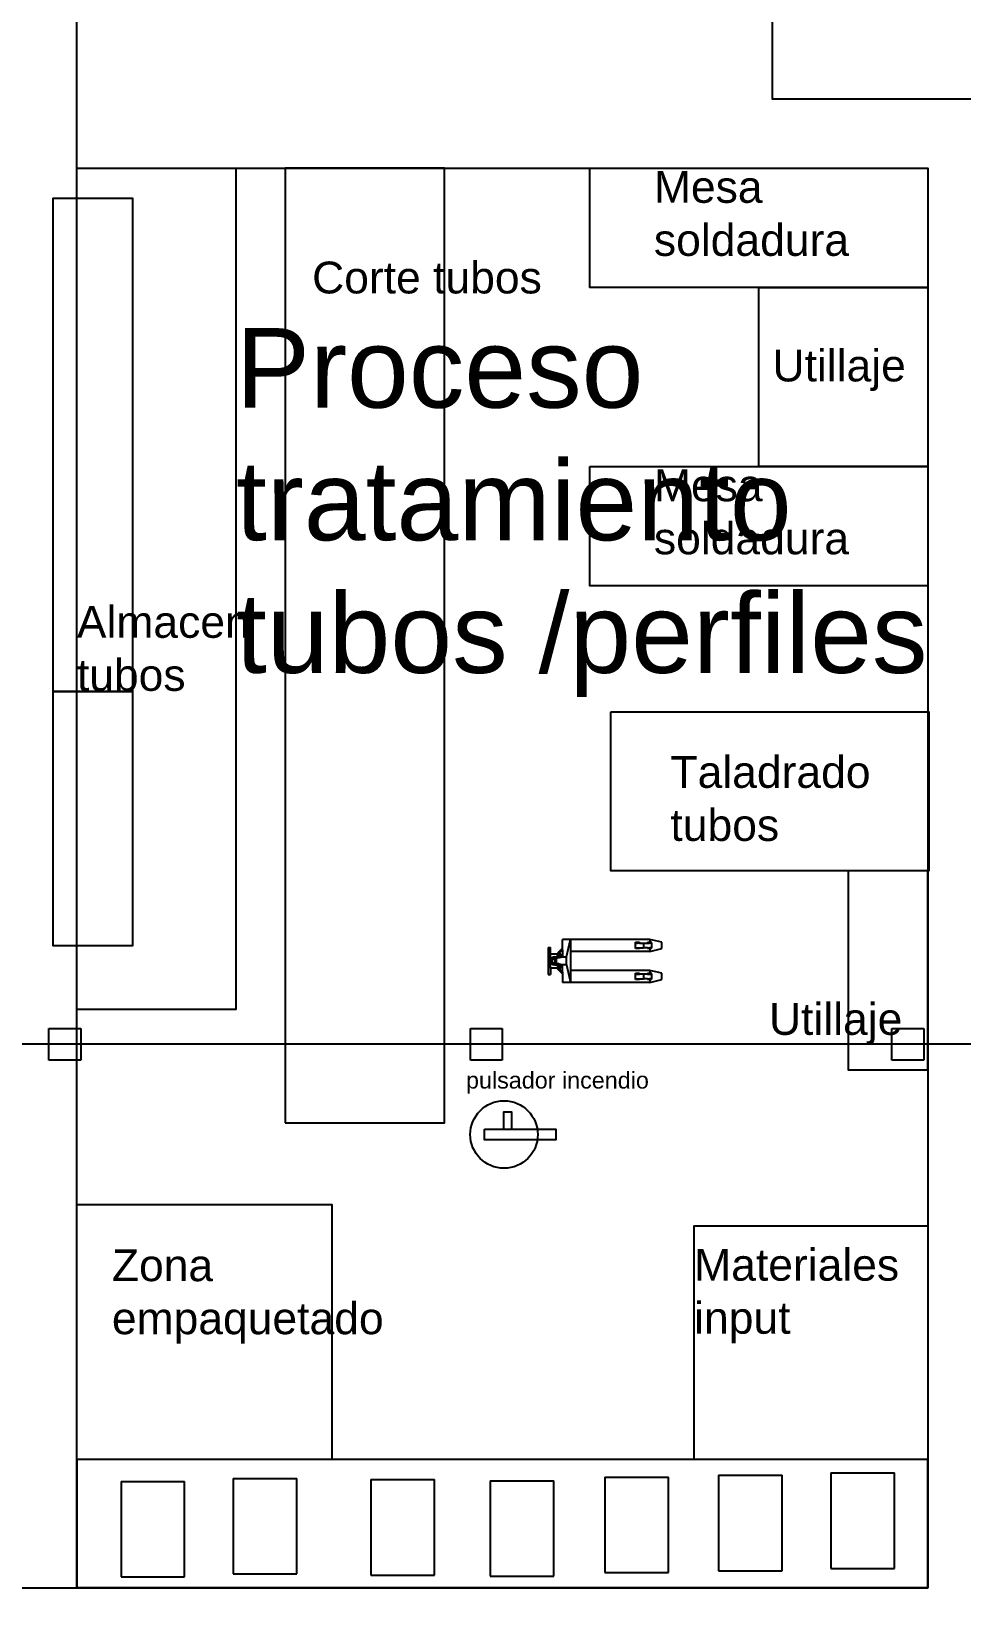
# Model space of a CAD drawing. Header units: millimetres. Extents: x 3051.7 to 3117.6, y 1576.4 to 1673.3.
# Drawn here: x 3086.72 to 3098.42, y 1598.93 to 1618.59 of the extents above; entities that cross this region are included whole.
import ezdxf

# ---------------------------------------------------------------- set-up
doc = ezdxf.new("R2010")
doc.units = ezdxf.units.MM
for name, color, linetype in [('AR_Maquinas', 140, 'Continuous'), ('Edges', 7, 'Continuous'), ('Estructura', 9, 'Continuous'), ('Evacuacion 1er piso', 90, 'Continuous'), ('Muebles_Fabrica', 7, 'Continuous'), ('Zonas_Fabrica', 10, 'Continuous')]:
    doc.layers.add(name, color=color, linetype=linetype)
doc.styles.get("Standard").update_dxf_attribs({"font": 'arial.ttf'})

# ---------------------------------------------------------------- blocks, each defined once
blk = doc.blocks.new('pallet jackpl')
at = {"layer": 'Edges'}
for p, q in [((3.366, 3.598), (3.266, 3.598)), ((3.266, 3.49), (3.266, 3.598)), ((3.316, 3.378), (3.366, 3.598)), ((4.366, 3.598), (3.366, 3.598)), ((3.366, 3.598), (3.366, 3.448)), ((4.186, 3.563), (4.21, 3.563)), ((4.186, 3.553), (4.186, 3.563)), ((4.186, 3.493), (4.186, 3.553)), ((4.186, 3.553), (4.21, 3.553)), ((4.21, 3.563), (4.21, 3.553)), ((4.21, 3.563), (4.236, 3.563)), ((4.236, 3.553), (4.21, 3.553)), ((4.236, 3.563), (4.236, 3.553)), ((4.236, 3.553), (4.286, 3.553)), ((4.286, 3.553), (4.286, 3.493)), ((4.286, 3.553), (4.336, 3.553)), ((4.336, 3.563), (4.336, 3.553)), ((4.336, 3.563), (4.362, 3.563)), ((4.336, 3.553), (4.362, 3.553)), ((4.362, 3.553), (4.362, 3.563)), ((4.362, 3.563), (4.366, 3.563)), ((4.386, 3.553), (4.362, 3.553)), ((4.366, 3.598), (4.366, 3.563)), ((4.516, 3.563), (4.366, 3.598)), ((4.386, 3.563), (4.366, 3.563)), ((4.386, 3.553), (4.386, 3.563)), ((4.386, 3.553), (4.386, 3.493)), ((4.516, 3.483), (4.516, 3.563)), ((3.086, 3.498), (3.116, 3.498)), ((3.086, 3.498), (3.086, 3.158)), ((3.116, 3.418), (3.116, 3.498)), ((3.116, 3.368), (3.116, 3.418)), ((3.116, 3.418), (3.206, 3.418)), ((3.116, 3.358), (3.116, 3.368)), ((3.138, 3.368), (3.116, 3.368)), ((3.128, 3.358), (3.116, 3.358)), ((3.116, 3.348), (3.116, 3.358)), ((3.116, 3.348), (3.123, 3.345)), ((3.116, 3.343), (3.116, 3.348)), ((3.123, 3.345), (3.116, 3.343)), ((3.116, 3.313), (3.116, 3.343)), ((3.136, 3.348), (3.123, 3.345)), ((3.138, 3.368), (3.128, 3.358)), ((3.156, 3.358), (3.128, 3.358)), ((3.136, 3.308), (3.136, 3.348)), ((3.156, 3.348), (3.136, 3.348)), ((3.141, 3.372), (3.138, 3.368)), ((3.166, 3.378), (3.141, 3.372)), ((3.156, 3.358), (3.156, 3.348)), ((3.156, 3.358), (3.176, 3.358)), ((3.176, 3.348), (3.156, 3.348)), ((3.166, 3.378), (3.206, 3.378)), ((3.176, 3.358), (3.176, 3.348)), ((3.186, 3.358), (3.176, 3.358)), ((3.176, 3.308), (3.176, 3.348)), ((3.176, 3.348), (3.186, 3.348)), ((3.216, 3.366), (3.186, 3.359)), ((3.186, 3.359), (3.186, 3.358)), ((3.186, 3.358), (3.186, 3.348)), ((3.186, 3.348), (3.186, 3.308)), ((3.266, 3.49), (3.206, 3.428)), ((3.206, 3.418), (3.206, 3.428)), ((3.226, 3.428), (3.206, 3.428)), ((3.206, 3.378), (3.206, 3.418)), ((3.206, 3.378), (3.216, 3.378)), ((3.216, 3.378), (3.216, 3.366)), ((3.226, 3.369), (3.216, 3.366)), ((3.266, 3.469), (3.226, 3.428)), ((3.226, 3.418), (3.226, 3.428)), ((3.226, 3.369), (3.226, 3.418)), ((3.226, 3.418), (3.246, 3.418)), ((3.246, 3.373), (3.226, 3.369)), ((3.246, 3.418), (3.246, 3.373)), ((3.266, 3.378), (3.246, 3.373)), ((3.266, 3.469), (3.266, 3.49)), ((3.266, 3.469), (3.266, 3.378)), ((3.266, 3.378), (3.316, 3.378)), ((3.316, 3.278), (3.316, 3.378)), ((3.366, 3.448), (3.366, 3.208)), ((4.366, 3.448), (3.366, 3.448)), ((4.186, 3.483), (4.186, 3.493)), ((4.186, 3.493), (4.21, 3.493)), ((4.21, 3.483), (4.186, 3.483)), ((4.21, 3.483), (4.21, 3.493)), ((4.21, 3.493), (4.236, 3.493)), ((4.236, 3.483), (4.21, 3.483)), ((4.236, 3.483), (4.236, 3.493)), ((4.236, 3.493), (4.286, 3.493)), ((4.336, 3.493), (4.286, 3.493)), ((4.336, 3.493), (4.362, 3.493)), ((4.336, 3.483), (4.336, 3.493)), ((4.362, 3.483), (4.336, 3.483)), ((4.362, 3.483), (4.362, 3.493)), ((4.386, 3.493), (4.362, 3.493)), ((4.366, 3.483), (4.362, 3.483)), ((4.366, 3.448), (4.516, 3.483)), ((4.366, 3.483), (4.366, 3.448)), ((4.386, 3.483), (4.366, 3.483)), ((4.386, 3.483), (4.386, 3.493)), ((3.086, 3.158), (3.116, 3.158)), ((3.116, 3.313), (3.123, 3.311)), ((3.116, 3.308), (3.116, 3.313)), ((3.123, 3.311), (3.116, 3.308)), ((3.116, 3.298), (3.116, 3.308)), ((3.128, 3.298), (3.116, 3.298)), ((3.116, 3.288), (3.116, 3.298)), ((3.116, 3.238), (3.116, 3.288)), ((3.138, 3.288), (3.116, 3.288)), ((3.206, 3.238), (3.116, 3.238)), ((3.116, 3.238), (3.116, 3.158)), ((3.123, 3.311), (3.136, 3.308)), ((3.128, 3.298), (3.138, 3.288)), ((3.156, 3.298), (3.128, 3.298)), ((3.136, 3.308), (3.156, 3.308)), ((3.138, 3.288), (3.141, 3.285)), ((3.141, 3.285), (3.166, 3.278)), ((3.156, 3.308), (3.156, 3.298)), ((3.156, 3.308), (3.176, 3.308)), ((3.176, 3.298), (3.156, 3.298)), ((3.166, 3.278), (3.206, 3.278)), ((3.176, 3.308), (3.176, 3.298)), ((3.176, 3.308), (3.186, 3.308)), ((3.186, 3.298), (3.176, 3.298)), ((3.186, 3.308), (3.186, 3.298)), ((3.216, 3.29), (3.186, 3.298)), ((3.186, 3.298), (3.186, 3.298)), ((3.206, 3.278), (3.206, 3.238)), ((3.216, 3.278), (3.206, 3.278)), ((3.206, 3.238), (3.206, 3.228)), ((3.266, 3.167), (3.206, 3.228)), ((3.206, 3.228), (3.226, 3.228)), ((3.216, 3.29), (3.216, 3.278)), ((3.226, 3.288), (3.216, 3.29)), ((3.226, 3.238), (3.226, 3.288)), ((3.246, 3.283), (3.226, 3.288)), ((3.226, 3.228), (3.226, 3.238)), ((3.226, 3.238), (3.246, 3.238)), ((3.266, 3.187), (3.226, 3.228)), ((3.246, 3.238), (3.246, 3.283)), ((3.266, 3.278), (3.246, 3.283)), ((3.316, 3.278), (3.266, 3.278)), ((3.266, 3.187), (3.266, 3.278)), ((3.266, 3.187), (3.266, 3.167)), ((3.266, 3.167), (3.266, 3.058)), ((3.316, 3.278), (3.366, 3.058)), ((4.366, 3.208), (3.366, 3.208)), ((3.366, 3.208), (3.366, 3.058)), ((4.186, 3.173), (4.21, 3.173)), ((4.186, 3.163), (4.186, 3.173)), ((4.186, 3.103), (4.186, 3.163)), ((4.186, 3.163), (4.21, 3.163)), ((4.21, 3.173), (4.21, 3.163)), ((4.21, 3.173), (4.236, 3.173)), ((4.21, 3.163), (4.236, 3.163)), ((4.236, 3.173), (4.236, 3.163)), ((4.286, 3.163), (4.236, 3.163)), ((4.286, 3.163), (4.286, 3.103)), ((4.336, 3.163), (4.286, 3.163)), ((4.336, 3.163), (4.336, 3.173)), ((4.336, 3.173), (4.362, 3.173)), ((4.336, 3.163), (4.362, 3.163)), ((4.362, 3.163), (4.362, 3.173)), ((4.362, 3.173), (4.366, 3.173)), ((4.362, 3.163), (4.386, 3.163)), ((4.516, 3.173), (4.366, 3.208)), ((4.366, 3.208), (4.366, 3.173)), ((4.386, 3.173), (4.366, 3.173)), ((4.386, 3.163), (4.386, 3.173)), ((4.386, 3.163), (4.386, 3.103)), ((4.516, 3.093), (4.516, 3.173)), ((3.366, 3.058), (3.266, 3.058)), ((4.366, 3.058), (3.366, 3.058)), ((4.186, 3.093), (4.186, 3.103)), ((4.186, 3.103), (4.21, 3.103)), ((4.21, 3.093), (4.186, 3.093)), ((4.21, 3.093), (4.21, 3.103)), ((4.21, 3.103), (4.236, 3.103)), ((4.236, 3.093), (4.21, 3.093)), ((4.236, 3.093), (4.236, 3.103)), ((4.236, 3.103), (4.286, 3.103)), ((4.336, 3.103), (4.286, 3.103)), ((4.336, 3.093), (4.336, 3.103)), ((4.336, 3.103), (4.362, 3.103)), ((4.362, 3.093), (4.336, 3.093)), ((4.362, 3.093), (4.362, 3.103)), ((4.386, 3.103), (4.362, 3.103)), ((4.366, 3.093), (4.362, 3.093)), ((4.386, 3.093), (4.366, 3.093)), ((4.366, 3.093), (4.366, 3.058)), ((4.366, 3.058), (4.516, 3.093)), ((4.386, 3.093), (4.386, 3.103))]:
    blk.add_line(p, q, dxfattribs=at)

msp = doc.modelspace()

# ---------------------------------------------------------------- linework, layer by layer
at = {"layer": 'AR_Maquinas'}
for points in [[(3087.297, 1606.297), (3087.297, 1616.874), (3089.297, 1616.874), (3089.297, 1606.297), (3087.297, 1606.297)], [(3089.918, 1604.874), (3091.918, 1604.874), (3091.918, 1616.874), (3089.918, 1616.874), (3089.918, 1604.874)], [(3093.747, 1616.874), (3097.997, 1616.874), (3097.997, 1615.374), (3093.747, 1615.374), (3093.747, 1616.874)], [(3093.747, 1613.123), (3097.997, 1613.123), (3097.997, 1611.623), (3093.747, 1611.623), (3093.747, 1613.123)]]:
    msp.add_lwpolyline(points, dxfattribs=at)
for points in [[(3095.872, 1615.374), (3097.997, 1615.374), (3097.997, 1613.123), (3095.872, 1613.123)], [(3094.01, 1610.039), (3098.01, 1610.039), (3098.01, 1608.039), (3094.01, 1608.039)], [(3097.997, 1608.039), (3096.997, 1608.039), (3096.997, 1605.539), (3097.997, 1605.539)], [(3090.504, 1600.642), (3087.297, 1600.642), (3087.297, 1603.848), (3090.504, 1603.848)], [(3097.997, 1600.642), (3095.059, 1600.642), (3095.059, 1603.58), (3097.997, 1603.58)], [(3087.297, 1599.029), (3097.997, 1599.029), (3097.997, 1600.642), (3087.297, 1600.642)]]:
    msp.add_lwpolyline(points, close=True, dxfattribs=at)
at = {"layer": 'Estructura'}
for p, q in [((3086.945, 1605.861), (3086.945, 1606.061)), ((3086.945, 1606.061), (3087.345, 1606.061)), ((3087.345, 1606.061), (3087.345, 1605.661)), ((3092.245, 1605.861), (3092.245, 1606.061)), ((3092.245, 1606.061), (3092.645, 1606.061)), ((3092.645, 1606.061), (3092.645, 1605.661)), ((3097.545, 1605.861), (3097.545, 1606.061)), ((3097.545, 1606.061), (3097.945, 1606.061)), ((3097.945, 1606.061), (3097.945, 1605.661)), ((3086.945, 1605.661), (3086.945, 1605.861)), ((3092.245, 1605.661), (3092.245, 1605.861)), ((3097.545, 1605.661), (3097.545, 1605.861)), ((3087.345, 1605.661), (3086.945, 1605.661)), ((3092.645, 1605.661), (3092.245, 1605.661)), ((3097.945, 1605.661), (3097.545, 1605.661))]:
    msp.add_line(p, q, dxfattribs=at)
msp.add_lwpolyline([(3076.545, 1581.861), (3113.645, 1581.861), (3113.645, 1605.861), (3076.545, 1605.861)], close=True, dxfattribs=at)
at = {"layer": 'Evacuacion 1er piso'}
msp.add_lwpolyline([(3076.845, 1623.311), (3085.595, 1623.311), (3087.026, 1624.787), (3094.336, 1624.787), (3096.04, 1622.906), (3096.04, 1617.746), (3101.646, 1617.746), (3101.646, 1613.461), (3113.645, 1613.461)], dxfattribs=at)
for points in [[(3092.663, 1604.795), (3092.767, 1604.795), (3092.767, 1605.007), (3092.663, 1605.007)], [(3092.421, 1604.795), (3093.319, 1604.795), (3093.319, 1604.658), (3092.421, 1604.658)]]:
    msp.add_lwpolyline(points, close=True, dxfattribs=at)
msp.add_circle((3092.668, 1604.726), 0.424, dxfattribs=at)
at = {"layer": 'Muebles_Fabrica'}
for p, q in [((3087.852, 1600.365), (3088.652, 1600.365)), ((3087.852, 1600.365), (3087.852, 1599.165)), ((3088.652, 1599.165), (3088.652, 1600.365)), ((3089.263, 1600.403), (3090.063, 1600.403)), ((3089.263, 1600.403), (3089.263, 1599.203)), ((3090.063, 1599.203), (3090.063, 1600.403)), ((3090.994, 1600.389), (3091.794, 1600.389)), ((3090.994, 1600.389), (3090.994, 1599.189)), ((3091.794, 1599.189), (3091.794, 1600.389)), ((3092.495, 1600.374), (3093.295, 1600.374)), ((3092.495, 1600.374), (3092.495, 1599.174)), ((3093.295, 1599.174), (3093.295, 1600.374)), ((3093.935, 1600.421), (3094.735, 1600.421)), ((3093.935, 1600.421), (3093.935, 1599.221)), ((3094.735, 1599.221), (3094.735, 1600.421)), ((3095.364, 1600.443), (3096.164, 1600.443)), ((3095.364, 1600.443), (3095.364, 1599.243)), ((3096.164, 1599.243), (3096.164, 1600.443)), ((3096.779, 1600.472), (3097.579, 1600.472)), ((3096.779, 1600.472), (3096.779, 1599.272)), ((3097.579, 1599.272), (3097.579, 1600.472)), ((3089.263, 1599.203), (3090.063, 1599.203)), ((3090.994, 1599.189), (3091.794, 1599.189)), ((3092.495, 1599.174), (3093.295, 1599.174)), ((3093.935, 1599.221), (3094.735, 1599.221)), ((3095.364, 1599.243), (3096.164, 1599.243)), ((3096.779, 1599.272), (3097.579, 1599.272)), ((3087.852, 1599.165), (3088.652, 1599.165))]:
    msp.add_line(p, q, dxfattribs=at)
for points in [[(3087.297, 1616.497), (3087.997, 1616.497), (3087.997, 1610.497), (3087.997, 1610.297), (3086.997, 1610.297), (3086.997, 1616.497), (3087.297, 1616.497)], [(3087.997, 1610.297), (3087.997, 1607.097), (3086.997, 1607.097), (3086.997, 1610.297), (3087.997, 1610.297)]]:
    msp.add_lwpolyline(points, dxfattribs=at)
at = {"layer": 'Zonas_Fabrica'}
for p, q in [((3087.297, 1599.029), (3087.297, 1618.936)), ((3076.845, 1599.029), (3087.297, 1599.029))]:
    msp.add_line(p, q, dxfattribs=at)
msp.add_lwpolyline([(3087.297, 1616.874), (3097.997, 1616.874), (3097.997, 1599.029), (3091.918, 1599.029), (3091.918, 1599.029), (3087.297, 1599.029), (3087.297, 1616.874)], dxfattribs=at)

# ---------------------------------------------------------------- block references
at = {"layer": 'Muebles_Fabrica'}
msp.add_blockref('pallet jackpl', (3090.136, 1603.58), dxfattribs=at)

# ---------------------------------------------------------------- texts
at = {"layer": 'AR_Maquinas', "char_height": 0.4, "attachment_point": 1}
for s, insert in [('Mesa soldadura', (3094.553, 1616.838)), ('Corte tubos', (3090.255, 1615.699)), ('Utillaje ', (3096.044, 1614.593)), ('Mesa soldadura', (3094.553, 1613.087)), ('Almacen tubos', (3087.297, 1611.37)), ('Taladrado tubos', (3094.761, 1609.484)), ('Utillaje ', (3096, 1606.379)), ('Materiales input', (3095.059, 1603.289)), ('Zona empaquetado ', (3087.737, 1603.283))]:
    msp.add_mtext_dynamic_manual_height_columns(s, width=2.82228, gutter_width=12.5, heights=[0], dxfattribs=dict(at, insert=insert))
at = {"layer": 'Evacuacion 1er piso', "insert": (3092.19, 1605.514), "char_height": 0.21, "attachment_point": 1}
msp.add_mtext_dynamic_manual_height_columns('pulsador incendio', width=2.66356, gutter_width=12.5, heights=[0.339], dxfattribs=at)
at = {"layer": 'Zonas_Fabrica', "insert": (3089.297, 1614.863), "char_height": 1, "attachment_point": 1}
msp.add_mtext_dynamic_manual_height_columns('Proceso tratamiento tubos /perfiles', width=8.99879, gutter_width=12.5, heights=[0], dxfattribs=at)

doc.saveas('drawing.dxf')
